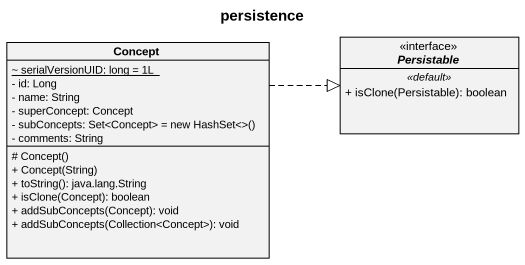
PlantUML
@startuml
title persistence
hide circle
hide empty members
skinparam classAttributeIconSize 0
class Concept {
  {static} ~ serialVersionUID: long = 1L
  - id: Long
  - name: String
  - superConcept: Concept
  {field} - subConcepts: Set<Concept> = new HashSet<>()
  - comments: String
  # Concept()
  + Concept(String)
  + toString(): java.lang.String
  + isClone(Concept): boolean
  + addSubConcepts(Concept): void
  + addSubConcepts(Collection<Concept>): void
}
interface Persistable <<interface>> {
  .. <<default>> ..
  + isClone(Persistable): boolean
}
Concept .right.|> Persistable
@enduml
